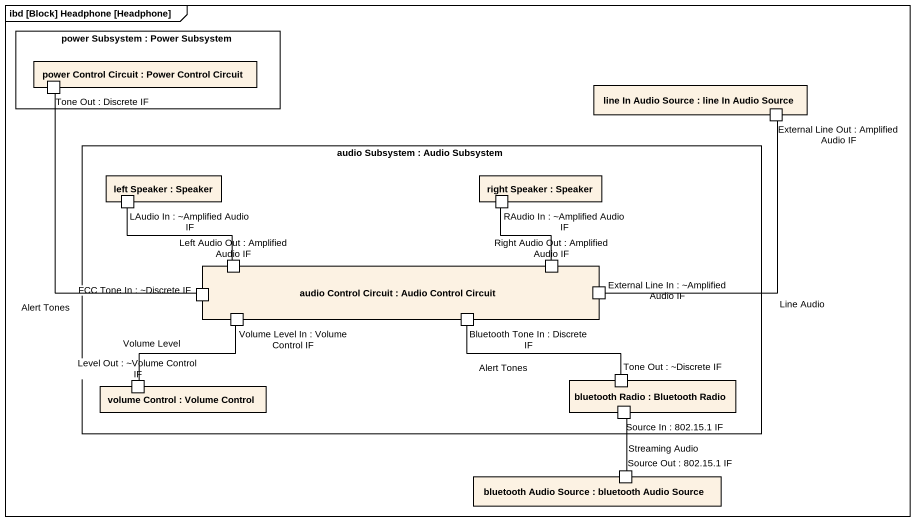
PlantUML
@startuml
mainframe ibd [Block] Headphone [Headphone]
rectangle "power Subsystem : Power Subsystem" as power_Subsystem {
  rectangle "power Control Circuit : Power Control Circuit" as power_Control_Circuit {
    port "Tone Out : Discrete IF" as Tone_Out_Discrete_IF
  }
}
rectangle "line In Audio Source : line In Audio Source" as line_In_Audio_Source {
  port "External Line Out : Amplified Audio IF" as External_Line_Out_Amplified
}
rectangle "audio Subsystem : Audio Subsystem" as audio_Subsystem {
  rectangle "left Speaker : Speaker" as left_Speaker {
    port "LAudio In : ~Amplified Audio IF" as LAudio_In_Amplified_Audio_IF
  }
  rectangle "right Speaker : Speaker" as right_Speaker {
    port "RAudio In : ~Amplified Audio IF" as RAudio_In_Amplified_Audio_IF
  }
  rectangle "audio Control Circuit : Audio Control Circuit" as audio_Control_Circuit {
    port "Left Audio Out : Amplified Audio IF" as Left_Audio_Out_Amplified
    port "Right Audio Out : Amplified Audio IF" as Right_Audio_Out_Amplified
    port "FCC Tone In : ~Discrete IF" as FCC_Tone_In_Discrete_IF
    port "Volume Level In : Volume Control IF" as Volume_Level_In_Volume
    port "Bluetooth Tone In : Discrete IF" as Bluetooth_Tone_In_Discrete
    port "External Line In : ~Amplified Audio IF" as External_Line_In_Amplified
  }
  rectangle "volume Control : Volume Control" as volume_Control {
    port "Level Out : ~Volume Control IF" as Level_Out_Volume_Control_IF
  }
  rectangle "bluetooth Radio : Bluetooth Radio" as bluetooth_Radio {
    port "Tone Out : ~Discrete IF" as Tone_Out_Discrete_IF_2
    port "Source In : 802.15.1 IF" as Source_In_802_15_1_IF
  }
}
rectangle "bluetooth Audio Source : bluetooth Audio Source" as bluetooth_Audio_Source {
  port "Source Out : 802.15.1 IF" as Source_Out_802_15_1_IF
}
Tone_Out_Discrete_IF -- FCC_Tone_In_Discrete_IF : Alert Tones
External_Line_Out_Amplified -- External_Line_In_Amplified : Line Audio
LAudio_In_Amplified_Audio_IF -- Left_Audio_Out_Amplified
RAudio_In_Amplified_Audio_IF -- Right_Audio_Out_Amplified
Level_Out_Volume_Control_IF -up- Volume_Level_In_Volume : Volume Level
Tone_Out_Discrete_IF_2 -left- Bluetooth_Tone_In_Discrete : Alert Tones
Source_Out_802_15_1_IF -up- Source_In_802_15_1_IF : Streaming Audio
@enduml
